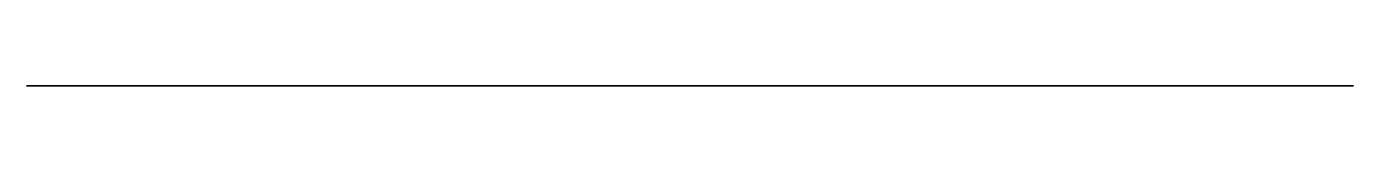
# Model space of a CAD drawing. Header units: millimetres. Extents: x 106.9 to 164.4, y 0 to 0.
import ezdxf

# ---------------------------------------------------------------- set-up
doc = ezdxf.new("R2010")
doc.units = ezdxf.units.MM
doc.layers.get('0').update_dxf_attribs({"color": 173, "true_color": 0x5858e1})

msp = doc.modelspace()

# ---------------------------------------------------------------- linework, layer by layer
at = {"color": 41, "true_color": 0xe4d699}
msp.add_polyline3d([(161.827, 0, -142.396), (109.786, 0, -134.974), (109.645, 0, -134.958), (109.505, 0, -134.95), (109.367, 0, -134.95), (109.23, 0, -134.957), (109.094, 0, -134.971), (108.961, 0, -134.993), (108.83, 0, -135.022), (108.702, 0, -135.057), (108.576, 0, -135.1), (108.453, 0, -135.148), (108.333, 0, -135.203), (108.217, 0, -135.264), (108.104, 0, -135.331), (107.994, 0, -135.403), (107.889, 0, -135.481), (107.788, 0, -135.564), (107.691, 0, -135.652), (107.599, 0, -135.746), (107.512, 0, -135.843), (107.43, 0, -135.946), (107.354, 0, -136.053), (107.282, 0, -136.164), (107.217, 0, -136.278), (107.157, 0, -136.397), (107.104, 0, -136.519), (107.057, 0, -136.645), (107.017, 0, -136.774), (106.983, 0, -136.906), (106.957, 0, -137.04), (106.938, 0, -137.177), (106.926, 0, -137.317), (106.922, 0, -137.459), (106.922, 0, -150.878), (164.412, 0, -150.878), (164.412, 0, -144.728), (164.409, 0, -144.619), (164.399, 0, -144.511), (164.382, 0, -144.405), (164.36, 0, -144.3), (164.331, 0, -144.197), (164.296, 0, -144.095), (164.256, 0, -143.996), (164.209, 0, -143.898), (164.158, 0, -143.803), (164.101, 0, -143.709), (164.039, 0, -143.618), (163.971, 0, -143.529), (163.899, 0, -143.443), (163.823, 0, -143.359), (163.742, 0, -143.278), (163.656, 0, -143.2), (163.566, 0, -143.124), (163.473, 0, -143.051), (163.375, 0, -142.981), (163.274, 0, -142.915), (163.169, 0, -142.852), (163.061, 0, -142.792), (162.949, 0, -142.735), (162.835, 0, -142.682), (162.717, 0, -142.633), (162.597, 0, -142.587), (162.349, 0, -142.507), (162.092, 0, -142.443)], close=True, dxfattribs=at)

doc.saveas('drawing.dxf')
